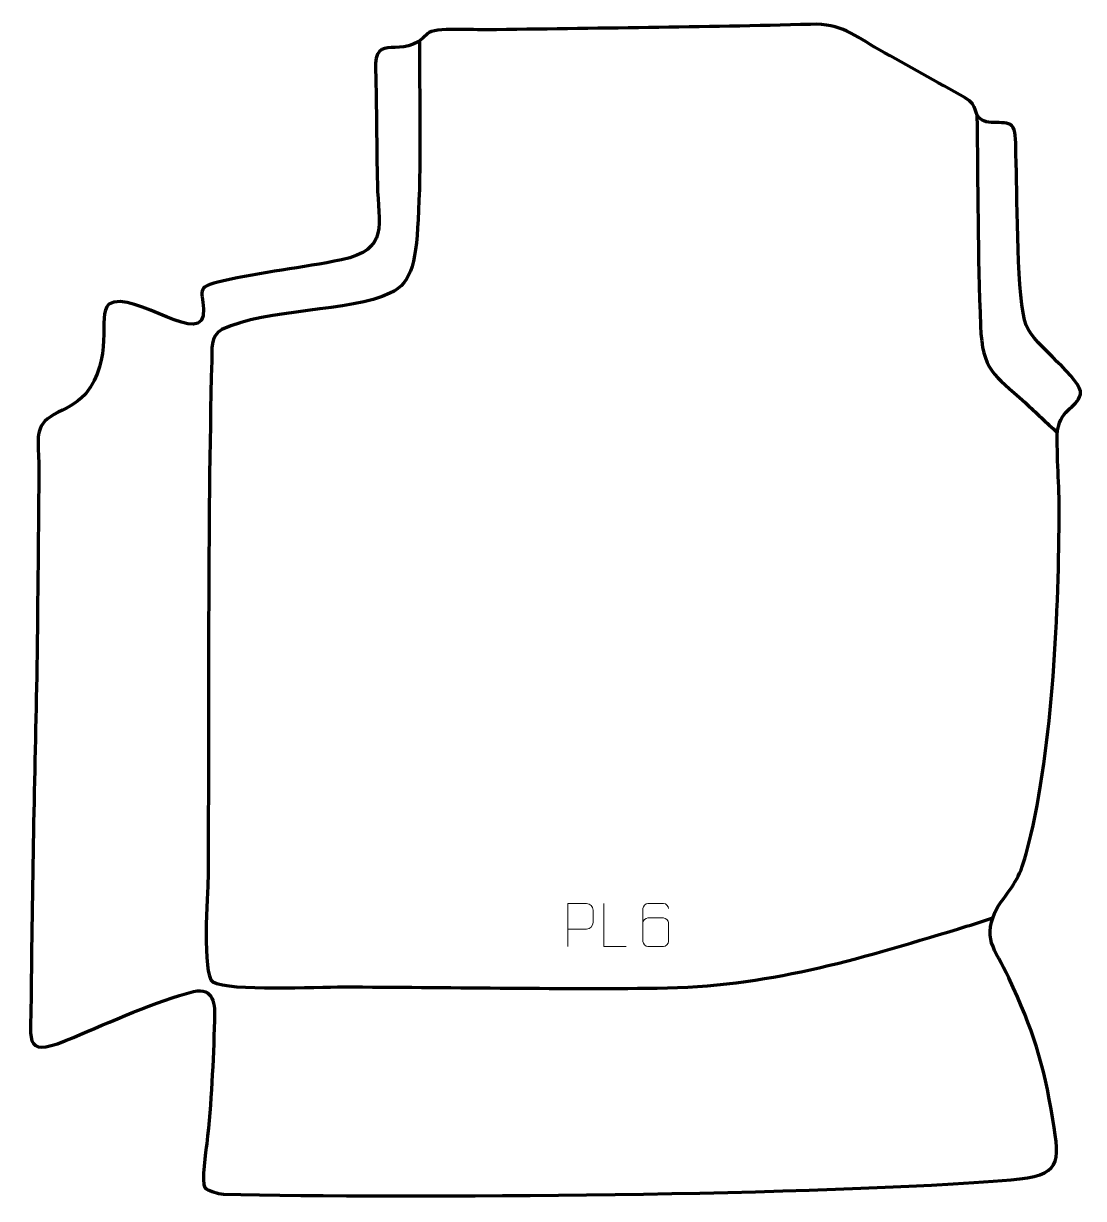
# Model space of a CAD drawing. Header units: millimetres. Extents: x -586 to 27, y 214 to 894.
import ezdxf

# ---------------------------------------------------------------- set-up
doc = ezdxf.new("R2010")
doc.units = ezdxf.units.MM
doc.header["$MEASUREMENT"] = 0
doc.layers.add('layer 2', color=7, linetype='Continuous')
doc.layers.add('layer 3', color=7, linetype='Continuous')

msp = doc.modelspace()

# ---------------------------------------------------------------- linework, layer by layer
at = {"layer": 'layer 2', "color": 142, "lineweight": 158}
for points, knots in [([(-356.7774, 883.9023), (-356.9745, 851.4336), (-355.8246, 818.0739), (-357.3684, 785.7425), (-357.3684, 785.7425), (-358.7457, 756.8958), (-360.4061, 744.1405), (-373.9292, 737.7136), (-373.9292, 737.7136), (-396.6443, 726.9183), (-445.3818, 729.0373), (-471.1849, 716.691), (-471.1849, 716.691), (-477.9338, 713.4619), (-476.9375, 704.7182), (-477.095, 698.5963), (-477.095, 698.5963), (-479.5367, 599.0993), (-478.6836, 498.9354), (-479.1549, 399.3459), (-479.1549, 399.3459), (-479.5002, 390.0575), (-482.6215, 343.3909), (-476.4886, 338.9989), (-476.4886, 338.9989), (-466.1409, 333.5111), (-416.4492, 336.1872), (-401.0802, 336.1455), (-401.0802, 336.1455), (-340.5093, 335.9622), (-279.8408, 334.7623), (-219.2836, 335.4108), (-219.2836, 335.4108), (-155.0803, 336.2311), (-105.4355, 351.4622), (-44.8344, 369.808), (-44.8344, 369.808), (-38.5821, 371.7043), (-32.357, 373.6591), (-26.1393, 375.6656), (-26.1393, 375.6656), (-26.1393, 375.6656), (-25.0042, 376.0355), (-25.0042, 376.0355)], [0, 0, 0, 0, 0.08333333, 0.08333333, 0.08333333, 0.08333333, 0.16666667, 0.16666667, 0.16666667, 0.16666667, 0.25, 0.25, 0.25, 0.25, 0.33333333, 0.33333333, 0.33333333, 0.33333333, 0.41666667, 0.41666667, 0.41666667, 0.41666667, 0.5, 0.5, 0.5, 0.5, 0.58333333, 0.58333333, 0.58333333, 0.58333333, 0.66666667, 0.66666667, 0.66666667, 0.66666667, 0.75, 0.75, 0.75, 0.75, 0.83333333, 0.83333333, 0.83333333, 0.83333333, 1, 1, 1, 1]), ([(-34.2809, 841.2832), (-33.5547, 800.6405), (-33.8112, 759.5346), (-32.1288, 718.9707), (-32.1288, 718.9707), (-31.037, 692.6492), (-24.4312, 690.9337), (-6.3699, 674.4528), (-6.3699, 674.4528), (-0.1243, 668.6408), (6.121, 662.8286), (12.3665, 657.0165)], [0, 0, 0, 0, 0.25, 0.25, 0.25, 0.25, 0.5, 0.5, 0.5, 0.5, 1, 1, 1, 1])]:
    msp.add_open_spline(points, degree=3, knots=knots, dxfattribs=at)
at = {"layer": 'layer 3', "color": 242, "lineweight": 158}
msp.add_open_spline([(-578.2148, 521.7664), (-577.8671, 561.223), (-577.1942, 600.9418), (-577.1815, 640.3677), (-577.1815, 640.3677), (-577.3538, 651.8625), (-580.1404, 661.2315), (-568.4309, 667.5013), (-568.4309, 667.5013), (-561.3752, 671.2793), (-556.1027, 673.2681), (-550.207, 679.3905), (-550.207, 679.3905), (-533.3347, 699.5713), (-543.5919, 724.6548), (-536.672, 731.3878), (-536.672, 731.3878), (-522.1818, 740.5673), (-480.0938, 703.6545), (-481.8952, 728.6696), (-481.8952, 728.6696), (-482.7412, 740.4167), (-485.7349, 741.3783), (-471.0635, 744.7955), (-471.0635, 744.7955), (-447.9715, 750.1741), (-424.7945, 752.3329), (-401.9566, 757.1226), (-401.9566, 757.1226), (-374.2183, 762.9412), (-380.5954, 777.5555), (-381.2097, 800.9568), (-381.2097, 800.9568), (-381.7876, 822.9725), (-381.5189, 844.9668), (-382.2927, 866.999), (-382.2927, 866.999), (-383.1906, 890.3049), (-367.0659, 871.1838), (-352.0153, 888.1478), (-352.0153, 888.1478), (-348.7156, 891.8666), (-324.2017, 890.112), (-318.1135, 890.2117), (-318.1135, 890.2117), (-255.6084, 891.2361), (-192.9241, 891.757), (-130.447, 893.4508), (-130.447, 893.4508), (-112.4119, 893.9397), (-105.6265, 887.1205), (-90.7339, 878.7413), (-90.7339, 878.7413), (-74.1598, 869.4162), (-57.6185, 860.1557), (-40.9926, 850.925), (-40.9926, 850.925), (-32.7616, 846.3552), (-36.9526, 841.509), (-31.4527, 838.1387), (-31.4527, 838.1387), (-24.8559, 834.0961), (-13.6242, 840.2494), (-12.1894, 830.8851), (-12.1894, 830.8851), (-11.5977, 827.0232), (-11.7148, 817.3243), (-11.5381, 812.7368), (-11.5381, 812.7368), (-10.6991, 790.9487), (-11.1238, 733.3346), (-5.707, 719.2234), (-5.707, 719.2234), (-1.2664, 707.6552), (27.4608, 687.7888), (25.6438, 679.33), (25.6438, 679.33), (23.8009, 670.7504), (12.7048, 670.6283), (12.3015, 655.7077), (12.3015, 655.7077), (12.0868, 639.9406), (13.6095, 623.2889), (13.4387, 607.3285), (13.4387, 607.3285), (12.8084, 548.4284), (9.5271, 469.7605), (-5.7113, 413.115), (-5.7113, 413.115), (-9.6547, 398.4562), (-13.3218, 395.041), (-21.8538, 382.9668), (-21.8538, 382.9668), (-32.0782, 363.9106), (-23.8781, 358.9782), (-15.7368, 341.3279), (-15.7368, 341.3279), (-1.6036, 310.6874), (4.2387, 292.6997), (9.7594, 259.3267), (9.7594, 259.3267), (14.0537, 233.368), (14.4023, 226.985), (-14.4671, 224.4939), (-14.4671, 224.4939), (-121.0701, 215.2953), (-367.0809, 213.6114), (-470.2912, 216.1965), (-470.2912, 216.1965), (-474.0929, 216.2917), (-477.4683, 217.8126), (-480.3553, 219.2483), (-480.3553, 219.2483), (-480.3553, 219.2483), (-481.018, 219.9775), (-481.018, 219.9775), (-481.018, 219.9775), (-483.2411, 223.0867), (-480.3979, 241.221), (-479.9352, 245.3325), (-479.9352, 245.3325), (-477.2329, 269.343), (-476.274, 292.6113), (-475.429, 316.7556), (-475.429, 316.7556), (-475.1117, 325.8194), (-475.846, 336.1976), (-487.6186, 333.3768), (-487.6186, 333.3768), (-508.3363, 328.4124), (-536.927, 315.3201), (-556.9797, 306.9092), (-556.9797, 306.9092), (-585.9959, 294.6128), (-581.8842, 302.4876), (-581.6499, 328.6809), (-581.6499, 328.6809), (-581.0742, 393.0926), (-579.6093, 457.3684), (-578.2148, 521.7664)], degree=3, knots=[0, 0, 0, 0, 0.02777778, 0.02777778, 0.02777778, 0.02777778, 0.05555556, 0.05555556, 0.05555556, 0.05555556, 0.08333333, 0.08333333, 0.08333333, 0.08333333, 0.11111111, 0.11111111, 0.11111111, 0.11111111, 0.13888889, 0.13888889, 0.13888889, 0.13888889, 0.16666667, 0.16666667, 0.16666667, 0.16666667, 0.19444444, 0.19444444, 0.19444444, 0.19444444, 0.22222222, 0.22222222, 0.22222222, 0.22222222, 0.25, 0.25, 0.25, 0.25, 0.27777778, 0.27777778, 0.27777778, 0.27777778, 0.30555556, 0.30555556, 0.30555556, 0.30555556, 0.33333333, 0.33333333, 0.33333333, 0.33333333, 0.36111111, 0.36111111, 0.36111111, 0.36111111, 0.38888889, 0.38888889, 0.38888889, 0.38888889, 0.41666667, 0.41666667, 0.41666667, 0.41666667, 0.44444444, 0.44444444, 0.44444444, 0.44444444, 0.47222222, 0.47222222, 0.47222222, 0.47222222, 0.5, 0.5, 0.5, 0.5, 0.52777778, 0.52777778, 0.52777778, 0.52777778, 0.55555556, 0.55555556, 0.55555556, 0.55555556, 0.58333333, 0.58333333, 0.58333333, 0.58333333, 0.61111111, 0.61111111, 0.61111111, 0.61111111, 0.63888889, 0.63888889, 0.63888889, 0.63888889, 0.66666667, 0.66666667, 0.66666667, 0.66666667, 0.69444444, 0.69444444, 0.69444444, 0.69444444, 0.72222222, 0.72222222, 0.72222222, 0.72222222, 0.75, 0.75, 0.75, 0.75, 0.77777778, 0.77777778, 0.77777778, 0.77777778, 0.80555556, 0.80555556, 0.80555556, 0.80555556, 0.83333333, 0.83333333, 0.83333333, 0.83333333, 0.86111111, 0.86111111, 0.86111111, 0.86111111, 0.88888889, 0.88888889, 0.88888889, 0.88888889, 0.91666667, 0.91666667, 0.91666667, 0.91666667, 0.94444444, 0.94444444, 0.94444444, 0.94444444, 1, 1, 1, 1], dxfattribs=at)
at = {"layer": 'layer 3', "color": 250, "lineweight": 9}
for points, knots in [([(-270.9954, 359.4467), (-270.9954, 359.4467), (-270.9954, 384.4003), (-270.9954, 384.4003), (-270.9954, 384.4003), (-267.4004, 384.4003), (-263.8051, 384.4003), (-260.2097, 384.4003), (-260.2097, 384.4003), (-257.8845, 384.3624), (-256.3271, 382.8723), (-256.3313, 380.5062), (-256.3313, 380.5062), (-256.3317, 378.4705), (-256.3317, 375.4112), (-256.3313, 373.3752), (-256.3313, 373.3752), (-256.3378, 371.4998), (-258.15, 369.5579), (-260.1596, 369.5388), (-260.1596, 369.5388), (-260.1596, 369.5388), (-270.9954, 369.5388), (-270.9954, 369.5388)], [0, 0, 0, 0, 0.14285714, 0.14285714, 0.14285714, 0.14285714, 0.28571429, 0.28571429, 0.28571429, 0.28571429, 0.42857143, 0.42857143, 0.42857143, 0.42857143, 0.57142857, 0.57142857, 0.57142857, 0.57142857, 0.71428571, 0.71428571, 0.71428571, 0.71428571, 1, 1, 1, 1]), ([(-237.1888, 359.4467), (-237.1888, 359.4467), (-250.1379, 359.4467), (-250.1379, 359.4467), (-250.1379, 359.4467), (-250.1379, 359.4467), (-250.1379, 384.4003), (-250.1379, 384.4003)], [0, 0, 0, 0, 0.33333333, 0.33333333, 0.33333333, 0.33333333, 1, 1, 1, 1]), ([(-212.708, 381.4642), (-212.7321, 382.8037), (-214.0883, 384.4569), (-215.6602, 384.4226), (-215.6602, 384.4226), (-218.645, 384.4223), (-221.6302, 384.4223), (-224.6156, 384.4226), (-224.6156, 384.4226), (-225.8347, 384.4375), (-227.5629, 382.9999), (-227.5679, 381.4642), (-227.5679, 381.4642), (-227.5676, 375.1037), (-227.5676, 368.7429), (-227.5679, 362.3822), (-227.5679, 362.3822), (-227.5632, 361.2193), (-225.8347, 359.4482), (-224.6156, 359.4238), (-224.6156, 359.4238), (-221.6302, 359.4241), (-218.645, 359.4241), (-215.6602, 359.4238), (-215.6602, 359.4238), (-214.3821, 359.4676), (-212.7124, 361.0821), (-212.708, 362.3822), (-212.708, 362.3822), (-212.708, 365.9655), (-212.708, 369.5486), (-212.708, 373.1313), (-212.708, 373.1313), (-212.7465, 374.6095), (-214.3292, 376.0424), (-215.6602, 376.0404), (-215.6602, 376.0404), (-218.645, 376.0407), (-221.6302, 376.0407), (-224.6156, 376.0404), (-224.6156, 376.0404), (-225.9451, 376.0454), (-227.5881, 374.5381), (-227.5464, 373.1096)], [0, 0, 0, 0, 0.08333333, 0.08333333, 0.08333333, 0.08333333, 0.16666667, 0.16666667, 0.16666667, 0.16666667, 0.25, 0.25, 0.25, 0.25, 0.33333333, 0.33333333, 0.33333333, 0.33333333, 0.41666667, 0.41666667, 0.41666667, 0.41666667, 0.5, 0.5, 0.5, 0.5, 0.58333333, 0.58333333, 0.58333333, 0.58333333, 0.66666667, 0.66666667, 0.66666667, 0.66666667, 0.75, 0.75, 0.75, 0.75, 0.83333333, 0.83333333, 0.83333333, 0.83333333, 1, 1, 1, 1])]:
    msp.add_open_spline(points, degree=3, knots=knots, dxfattribs=at)

doc.saveas('drawing.dxf')
